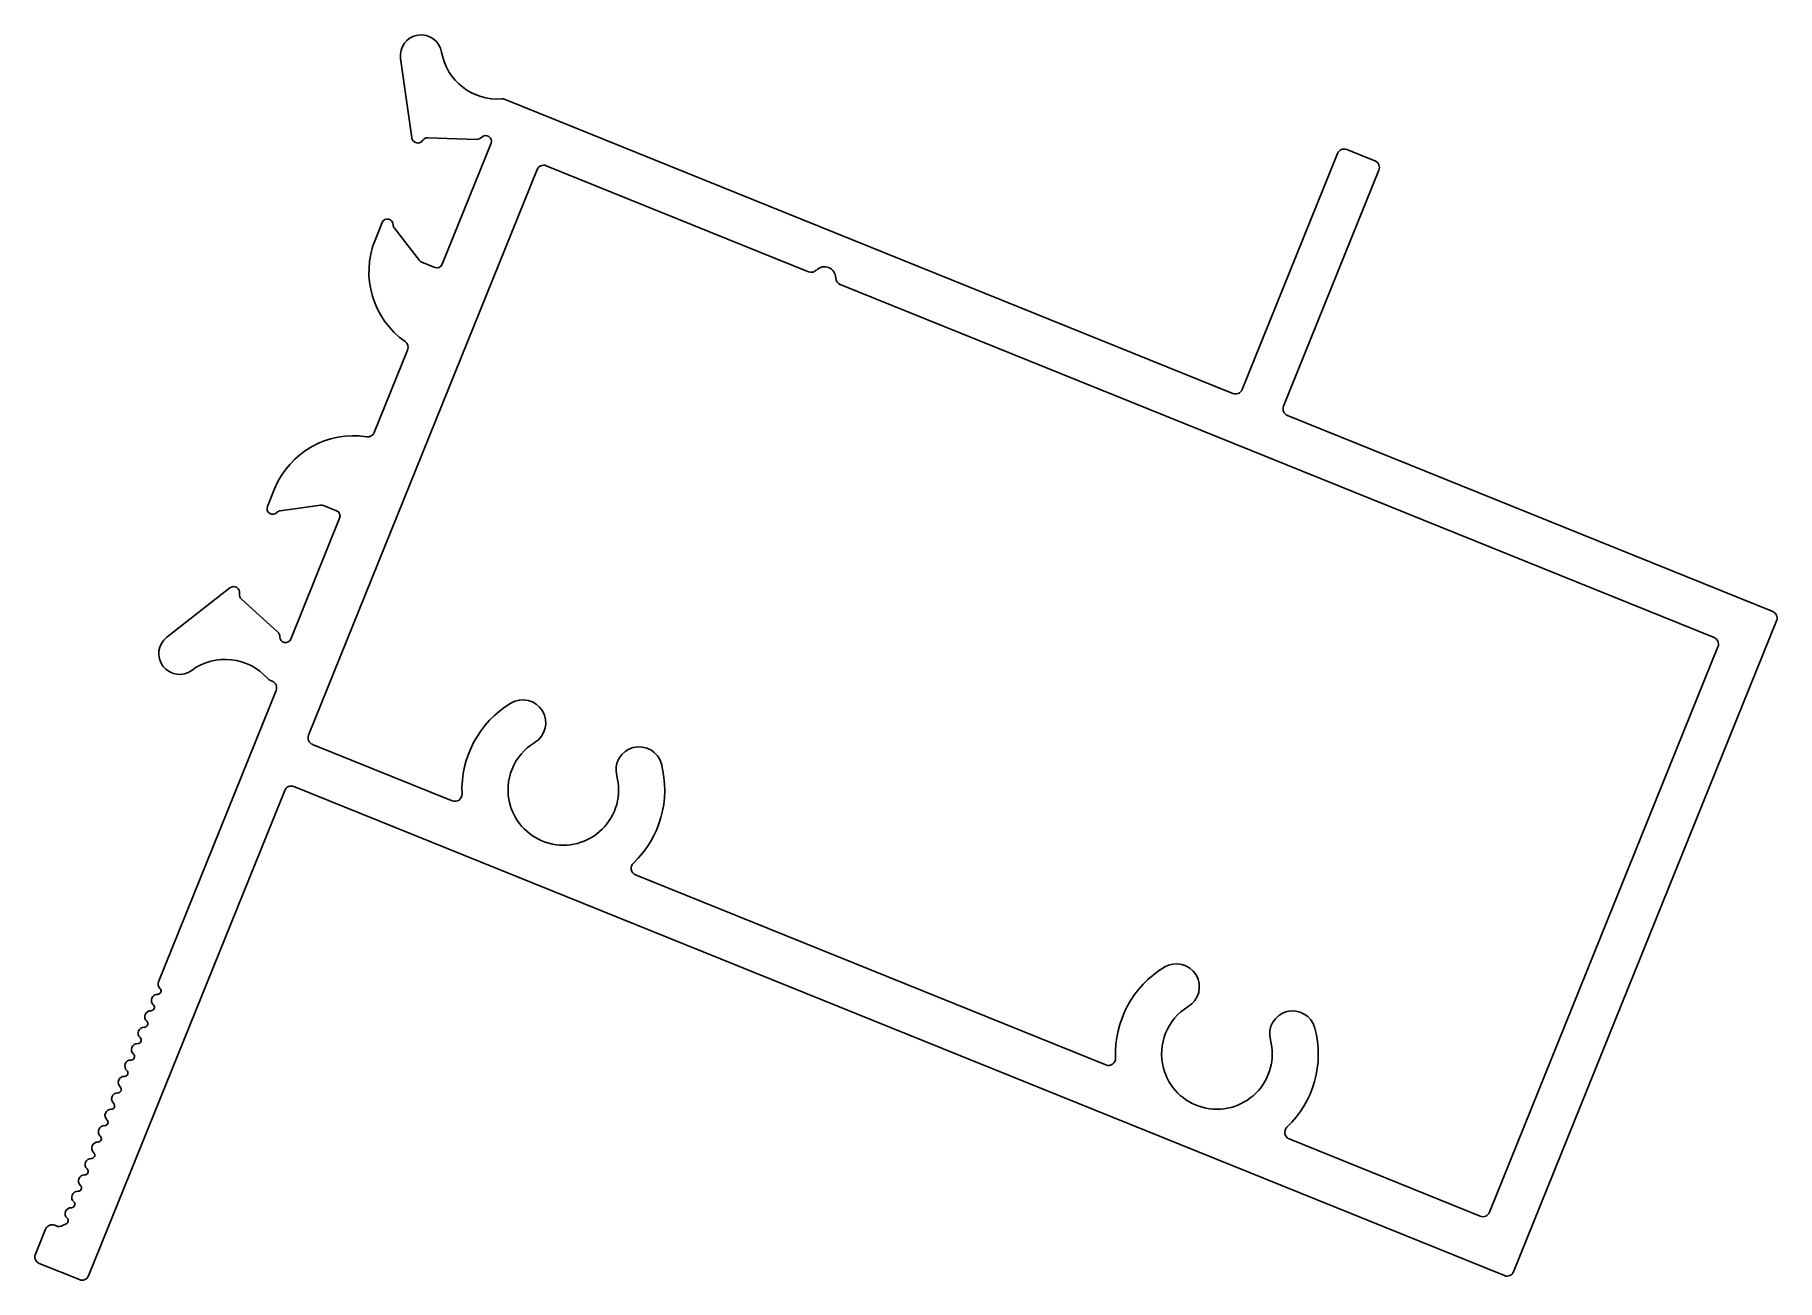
# Model space of a CAD drawing. Header units: inches. Extents: x -26.5 to 35.9, y -0.2 to 44.4.
import ezdxf

# ---------------------------------------------------------------- set-up
doc = ezdxf.new("R2010")
doc.units = ezdxf.units.IN
doc.header["$MEASUREMENT"] = 0
doc.layers.add('DEFAULT_1', color=7, linetype='Continuous')

msp = doc.modelspace()

# ---------------------------------------------------------------- linework, layer by layer
at = {"layer": 'DEFAULT_1', "color": 7, "linetype": 'Continuous', "lineweight": -3}
for p, q in [((-11.895, 43.759), (-11.895, 43.759)), ((-13.36, 43.529), (-12.96, 40.684)), ((-9.729, 42.079), (-9.729, 42.079)), ((16.45, 31.531), (-9.614, 42.061)), ((-9.614, 42.061), (-9.614, 42.061)), ((-12.96, 40.684), (-12.96, 40.684)), ((-12.565, 40.597), (-12.565, 40.597)), ((-12.388, 40.689), (-10.647, 40.628)), ((-10.647, 40.628), (-10.647, 40.628)), ((-10.455, 40.706), (-10.455, 40.706)), ((-10.12, 40.489), (-11.871, 36.156)), ((20.196, 40.126), (16.78, 31.672)), ((21.539, 39.857), (20.527, 40.267)), ((20.527, 40.267), (20.527, 40.267)), ((-16.657, 19.293), (-8.474, 39.546)), ((-8.474, 39.546), (-8.474, 39.546)), ((-8.143, 39.687), (1.253, 35.89)), ((18.264, 31.072), (21.68, 39.527)), ((21.68, 39.527), (21.68, 39.527)), ((-14.019, 37.653), (-14.273, 37.024)), ((-13.627, 37.573), (-13.627, 37.573)), ((-12.687, 36.296), (-13.584, 37.444)), ((-13.584, 37.444), (-13.584, 37.444)), ((-14.273, 37.024), (-14.273, 37.024)), ((-12.136, 36.043), (-12.603, 36.232)), ((-12.603, 36.232), (-12.603, 36.232)), ((-11.871, 36.156), (-11.871, 36.156)), ((1.253, 35.89), (1.253, 35.89)), ((1.529, 35.947), (1.529, 35.947)), ((2.225, 35.666), (2.225, 35.666)), ((2.384, 35.434), (33.682, 22.788)), ((-13.111, 33.086), (-14.304, 30.135)), ((-13.201, 33.389), (-13.201, 33.389)), ((16.78, 31.672), (16.78, 31.672)), ((35.784, 23.719), (18.404, 30.742)), ((18.404, 30.742), (18.404, 30.742)), ((-14.579, 29.979), (-14.579, 29.979)), ((-14.304, 30.135), (-14.304, 30.135)), ((-17.875, 28.109), (-18.129, 27.48)), ((-18.129, 27.48), (-18.129, 27.48)), ((-17.671, 27.329), (-16.228, 27.531)), ((-16.228, 27.531), (-16.228, 27.531)), ((-16.124, 27.519), (-15.656, 27.33)), ((-17.792, 27.265), (-17.792, 27.265)), ((-15.544, 27.065), (-17.295, 22.732)), ((-15.656, 27.33), (-15.656, 27.33)), ((-19.473, 24.564), (-21.737, 22.795)), ((-19.128, 24.353), (-19.128, 24.353)), ((-17.77, 22.997), (-19.065, 24.163)), ((-19.065, 24.163), (-19.065, 24.163)), ((26.505, 0.074), (35.925, 23.389)), ((35.925, 23.389), (35.925, 23.389)), ((-21.737, 22.795), (-21.737, 22.795)), ((-17.686, 22.808), (-17.686, 22.808)), ((-17.295, 22.732), (-17.295, 22.732)), ((33.682, 22.788), (33.682, 22.788)), ((33.823, 22.457), (25.64, 2.204)), ((-20.842, 21.612), (-20.842, 21.612)), ((-18.118, 21.316), (-18.118, 21.316)), ((-18.023, 21.249), (-17.959, 21.223)), ((-17.959, 21.223), (-17.959, 21.223)), ((-17.819, 20.892), (-22.033, 10.461)), ((-9.415, 20.439), (-9.415, 20.439)), ((-11.51, 16.94), (-16.517, 18.962)), ((-16.517, 18.962), (-16.517, 18.962)), ((-8.559, 19.027), (-8.559, 19.027)), ((-4.02, 18.259), (-4.02, 18.259)), ((-5.617, 17.838), (-5.617, 17.838)), ((-24.535, -0.07), (-17.513, 17.31)), ((-17.513, 17.31), (-17.513, 17.31)), ((-17.182, 17.451), (26.174, -0.067)), ((-11.161, 17.185), (-11.161, 17.185)), ((-5.023, 14.706), (-5.023, 14.706)), ((-4.943, 14.286), (-4.943, 14.286)), ((11.899, 7.482), (-4.943, 14.286)), ((13.995, 10.981), (13.995, 10.981)), ((-22.065, 10.008), (-22.065, 10.008)), ((-22.033, 10.461), (-22.033, 10.461)), ((-21.979, 10.221), (-21.979, 10.221)), ((-22.303, 9.42), (-22.303, 9.42)), ((-22.217, 9.633), (-22.217, 9.633)), ((14.85, 9.569), (14.85, 9.569)), ((-22.54, 8.832), (-22.54, 8.832)), ((-22.454, 9.045), (-22.454, 9.045)), ((19.389, 8.801), (19.389, 8.801)), ((-22.778, 8.244), (-22.778, 8.244)), ((-22.692, 8.457), (-22.692, 8.457)), ((17.793, 8.38), (17.793, 8.38)), ((-23.015, 7.656), (-23.015, 7.656)), ((-22.929, 7.869), (-22.929, 7.869)), ((12.248, 7.728), (12.248, 7.728)), ((-23.253, 7.068), (-23.253, 7.068)), ((-23.167, 7.281), (-23.167, 7.281)), ((-23.49, 6.48), (-23.49, 6.48)), ((-23.404, 6.693), (-23.404, 6.693)), ((-23.728, 5.892), (-23.728, 5.892)), ((-23.642, 6.105), (-23.642, 6.105)), ((-23.966, 5.304), (-23.966, 5.304)), ((-23.879, 5.518), (-23.879, 5.518)), ((18.386, 5.248), (18.386, 5.248)), ((-24.203, 4.717), (-24.203, 4.717)), ((-24.117, 4.93), (-24.117, 4.93)), ((25.309, 2.064), (18.466, 4.829)), ((18.466, 4.829), (18.466, 4.829)), ((-24.592, 3.754), (-24.592, 3.754)), ((-24.441, 4.129), (-24.441, 4.129)), ((-24.355, 4.342), (-24.355, 4.342)), ((-24.83, 3.166), (-24.83, 3.166)), ((-24.678, 3.541), (-24.678, 3.541)), ((-25.067, 2.578), (-25.067, 2.578)), ((-24.916, 2.953), (-24.916, 2.953)), ((-25.305, 1.99), (-25.305, 1.99)), ((-25.153, 2.365), (-25.153, 2.365)), ((25.64, 2.204), (25.64, 2.204)), ((-26.081, 1.596), (-26.442, 0.701)), ((-25.679, 1.707), (-25.75, 1.736)), ((-25.75, 1.736), (-25.75, 1.736)), ((-25.34, 1.787), (-25.524, 1.709)), ((-25.524, 1.709), (-25.524, 1.709)), ((-26.442, 0.701), (-26.442, 0.701)), ((-26.302, 0.37), (-24.865, -0.21)), ((-24.865, -0.21), (-24.865, -0.21)), ((26.174, -0.067), (26.174, -0.067))]:
    msp.add_line(p, q, dxfattribs=at)
for centre, radius, start, end in [((-12.625, 43.632), 0.742, 9.8022, 188), ((-9.892, 44.105), 2.032, 189.8022, 274.60453), ((-9.709, 41.826), 0.254, 68, 94.60453), ((-12.746, 40.714), 0.216, 188, 326.9924), ((-12.395, 40.486), 0.203, 87.99998, 146.9924), ((-10.638, 40.882), 0.254, 267.99998, 316.09437), ((-10.309, 40.565), 0.203, 338, 136.09437), ((20.432, 40.031), 0.254, 68, 158), ((-8.238, 39.451), 0.254, 67.99999, 158), ((21.444, 39.622), 0.254, 338, 68), ((-13.83, 37.577), 0.203, 358.79211, 158), ((-13.424, 37.569), 0.203, 178.79211, 218), ((-11.447, 35.882), 3.048, 158, 234.87904), ((-12.527, 36.421), 0.203, 218, 248), ((-12.06, 36.232), 0.203, 248, 338), ((1.348, 36.126), 0.254, 247.99999, 315.38014), ((1.819, 35.662), 0.406, 0.61985, 135.38014), ((2.479, 35.669), 0.254, 180.61985, 247.99999), ((-13.347, 33.181), 0.254, 338, 54.87904), ((16.545, 31.767), 0.254, 247.99999, 338), ((18.499, 30.977), 0.254, 158, 248), ((-15.049, 26.967), 3.048, 81.12096, 158), ((-14.539, 30.23), 0.254, 261.12096, 338), ((-17.941, 27.404), 0.203, 158, 317.20789), ((-16.2, 27.33), 0.203, 68, 98), ((-17.643, 27.127), 0.203, 98, 137.20789), ((-15.732, 27.141), 0.203, 338, 68), ((-19.34, 24.394), 0.216, 349.0076, 128), ((-18.929, 24.314), 0.203, 169.0076, 228.00002), ((35.689, 23.484), 0.254, 338, 68), ((-21.28, 22.211), 0.742, 127.99999, 306.1978), ((-17.94, 22.809), 0.254, 359.90563, 48.00002), ((-17.483, 22.808), 0.203, 179.90563, 338), ((33.587, 22.553), 0.254, 338, 67.99999), ((-19.642, 19.973), 2.032, 41.39547, 126.1978), ((-17.927, 21.484), 0.254, 221.39547, 248), ((-18.054, 20.987), 0.254, 338, 68), ((-7.532, 17.332), 3.632, 121.21661, 182.31572), ((-8.987, 19.733), 0.825, 301.21661, 121.21661), ((-16.421, 19.198), 0.254, 158, 248.00005), ((-7.532, 17.332), 1.981, 121.21661, 194.78339), ((-4.818, 18.048), 0.826, 14.78339, 194.78339), ((-7.532, 17.332), 3.632, 313.68421, 14.78339), ((-7.532, 17.332), 1.981, 194.78339, 14.78339), ((-17.277, 17.215), 0.254, 68, 158), ((-11.415, 17.175), 0.254, 248.00005, 2.31572), ((-4.848, 14.522), 0.254, 133.68421, 248), ((15.877, 7.874), 3.632, 121.21661, 182.31571), ((14.422, 10.275), 0.826, 301.21661, 121.21661), ((-22.071, 9.792), 0.216, 88.55177, 227.44729), ((-22.062, 10.13), 0.123, 268.55271, 47.45507), ((-21.833, 10.38), 0.216, 158, 227.45507), ((-22.308, 9.204), 0.216, 88.55177, 227.44729), ((-22.3, 9.542), 0.123, 268.55271, 47.44729), ((15.877, 7.874), 1.981, 121.21661, 194.78339), ((18.591, 8.591), 0.825, 14.78339, 194.78339), ((-22.546, 8.616), 0.216, 88.55177, 227.44729), ((-22.537, 8.955), 0.123, 268.55271, 47.44729), ((15.877, 7.874), 3.632, 313.68429, 14.78339), ((-22.783, 8.028), 0.216, 88.55177, 227.44729), ((-22.775, 8.367), 0.123, 268.55271, 47.44729), ((15.877, 7.874), 1.981, 194.78339, 14.78339), ((-23.021, 7.44), 0.216, 88.55177, 227.44729), ((-23.012, 7.779), 0.123, 268.55271, 47.44729), ((11.994, 7.717), 0.254, 248, 2.31571), ((-23.258, 6.852), 0.216, 88.55177, 227.44729), ((-23.25, 7.191), 0.123, 268.55271, 47.44729), ((-23.496, 6.264), 0.216, 88.55177, 227.44729), ((-23.487, 6.603), 0.123, 268.55271, 47.44729), ((-23.733, 5.677), 0.216, 88.55177, 227.44729), ((-23.725, 6.015), 0.123, 268.55271, 47.44729), ((-23.971, 5.089), 0.216, 88.55177, 227.44729), ((-23.962, 5.427), 0.123, 268.55271, 47.44729), ((18.561, 5.064), 0.254, 133.68429, 248), ((-24.209, 4.501), 0.216, 88.55177, 227.44729), ((-24.2, 4.839), 0.123, 268.55271, 47.44729), ((-24.675, 3.663), 0.123, 268.55271, 47.44729), ((-24.446, 3.913), 0.216, 88.55177, 227.44729), ((-24.438, 4.251), 0.123, 268.55271, 47.44729), ((-24.913, 3.076), 0.123, 268.55271, 47.44729), ((-24.684, 3.325), 0.216, 88.55177, 227.44729), ((-25.15, 2.488), 0.123, 268.55271, 47.44729), ((-24.921, 2.737), 0.216, 88.55177, 227.44729), ((-25.159, 2.149), 0.216, 88.55271, 227.44823), ((-25.388, 1.9), 0.123, 293, 47.44823), ((25.404, 2.299), 0.254, 248, 338), ((-25.845, 1.5), 0.254, 68, 158), ((-25.603, 1.896), 0.203, 248, 293), ((-26.207, 0.606), 0.254, 158, 248), ((26.269, 0.169), 0.254, 248, 338), ((-24.77, 0.025), 0.254, 248, 338)]:
    msp.add_arc(centre, radius, start, end, dxfattribs=at)

doc.saveas('drawing.dxf')
